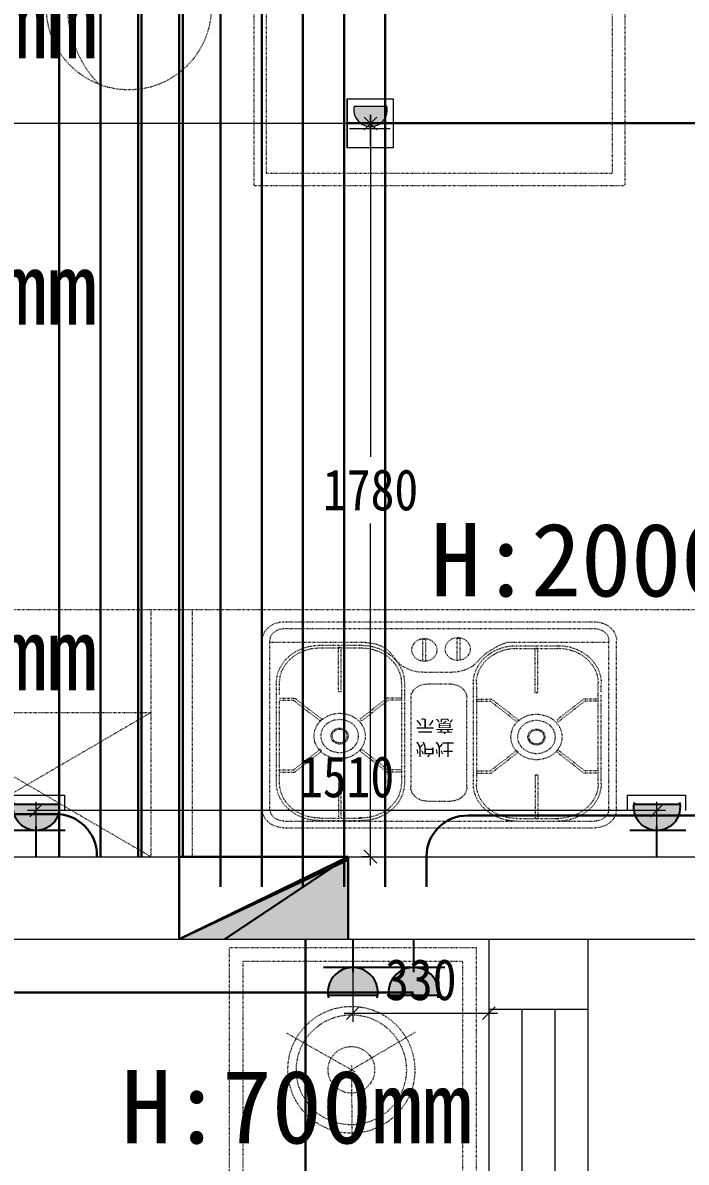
# Model space of a CAD drawing. Header units: millimetres. Extents: x -41640 to 3079702, y -5257903 to 68462.
# Drawn here: x 21042 to 22652, y 3707 to 6474 of the extents above; entities that cross this region are included whole.
import ezdxf

# ---------------------------------------------------------------- set-up
doc = ezdxf.new("R2010")
doc.units = ezdxf.units.MM
doc.header["$LTSCALE"] = 10
doc.linetypes.add('ACAD_ISO03W100', pattern=[30, 12, -18])
doc.linetypes.add('CONTINOUS', pattern=[0])
doc.layers.get('0').update_dxf_attribs({"color": 255})
doc.layers.get('Defpoints').update_dxf_attribs({"color": 255})
for name, color, linetype, lineweight in [('1弱电插座布线图', 6, 'Continuous', 30), ('1强弱电插座尺寸', 5, 'Continuous', 0), ('1强电插座布线图', 1, 'Continuous', 30), ('1强电插座布置图', 1, 'Continuous', 30), ('A—强电箱', 1, 'Continuous', 30), ('浅线', 251, 'CONTINOUS', 0)]:
    doc.layers.add(name, color=color, linetype=linetype, lineweight=lineweight)
doc.layers.add('2323', color=4, linetype='Continuous')
doc.layers.add('LAYER2', color=8, linetype='Continuous')
doc.styles.get("Standard").update_dxf_attribs({"font": ''})
doc.styles.add('夏建东', font='', dxfattribs={"width": 0.85})
doc.styles.add('标注', font='', dxfattribs={"height": 60})
doc.styles.get('Standard').set_extended_font_data('SimSun')
doc.styles.get('夏建东').set_extended_font_data('SimSun')
doc.styles.get('标注').set_extended_font_data('SimSun')
doc.dimstyles.new('g', dxfattribs={"dimtxt": 100, "dimasz": 31, "dimexe": 21, "dimexo": 30, "dimgap": 31, "dimtad": 1, "dimtih": 1, "dimtoh": 1, "dimdec": 0, "dimrnd": 10, "dimdsep": 46, "dimtxsty": '夏建东', "dimblk": 'OBLIQUE', "dimcen": 2.5, "dimdle": 21, "dimclrd": 5, "dimclre": 5, "dimclrt": 5, "dimadec": 0, "dimazin": 0, "dimtfac": 1, "dimtdec": 0, "dimtmove": 2, "dimatfit": 3, "dimldrblk": 'DOT', "dimfxl": 300, "dimlwd": -1, "dimlwe": -1, "dimarcsym": 1})

# ---------------------------------------------------------------- blocks, each defined once
blk = doc.blocks.new('强电插座')
at = {"lineweight": 0}
h = blk.add_hatch(color=12, dxfattribs=at)
h.set_gradient(color1=(216, 3, 3), color2=(230, 5, 5), tint=1, name='CYLINDER')
h.paths.add_polyline_path([(88497.8, 75989.2, 1.129445), (88497.8, 75909.4)])
at = {"layer": '2323', "color": 1}
for p, q in [((88452.6, 75999.6), (88452.6, 75902)), ((88497.8, 75989.2), (88497.8, 75909.4)), ((88407.2, 75949.3), (88460.4, 75949.3))]:
    blk.add_line(p, q, dxfattribs=at)
blk.add_arc((88492.9, 75949.3), 40.2, 77.2553, 282.7447, dxfattribs=at)
at = {"layer": 'LAYER2', "color": 1, "ltscale": 20}
blk.add_line((88456.4, 75966.1), (88456.4, 75966.1), dxfattribs=at)
blk = doc.blocks.new('_Oblique')
at = {"color": 0, "linetype": 'ByBlock', "lineweight": -2}
blk.add_line((-0.5, -0.5), (0.5, 0.5), dxfattribs=at)
blk = doc.blocks.new('*D658')
at = {"layer": '1强弱电插座尺寸', "color": 5}
for p, q in [((21842.7, 4219), (21842.7, 4047.9)), ((22172.6, 4219), (22172.6, 4047.9)), ((21821.7, 4068.9), (22193.6, 4068.9))]:
    blk.add_line(p, q, dxfattribs=at)
at = {"layer": 'Defpoints', "color": 0, "linetype": 'Continuous', "lineweight": 30}
for p in [(21842.7, 4249), (22172.6, 4249), (22172.6, 4068.9)]:
    blk.add_point(p, dxfattribs=at)
at = {"layer": '1强弱电插座尺寸', "color": 5, "linetype": 'Continuous', "xscale": 31, "yscale": 31, "zscale": 31, "rotation": 180}
blk.add_blockref('_Oblique', (21842.7, 4068.9), dxfattribs=at)
at = {"layer": '1强弱电插座尺寸', "color": 5, "linetype": 'Continuous', "xscale": 31, "yscale": 31, "zscale": 31}
blk.add_blockref('_Oblique', (22172.6, 4068.9), dxfattribs=at)
at = {"layer": '1强弱电插座尺寸', "color": 5, "linetype": 'Continuous', "lineweight": 30, "insert": (22007.6, 4149.9), "char_height": 100, "attachment_point": 5, "style": '夏建东'}
blk.add_mtext('330', dxfattribs=at)
blk = doc.blocks.new('_Dot')
at = {"color": 0, "linetype": 'ByBlock', "lineweight": -2}
blk.add_line((-0.5, 0), (-1, 0), dxfattribs=at)
at = {"color": 0, "linetype": 'ByBlock', "const_width": 0.5}
blk.add_lwpolyline([(-0.25, 0, 1), (0.25, 0, 1)], format="xyb", close=True, dxfattribs=at)
blk = doc.blocks.new('强电防水插座')
at = {"layer": '1强电插座布置图', "color": 1, "linetype": 'ByBlock', "lineweight": 9}
blk.add_lwpolyline([(-166178.2, 222988.6), (-166178.2, 223049.7), (-165944.2, 223049.7), (-165944.2, 222988.6)], dxfattribs=at)
at = {"layer": '1强电插座布置图', "color": 250, "linetype": 'ByBlock', "lineweight": 9, "extrusion": (0, 0, -1), "xscale": 2.325322137214242, "yscale": 2.325322137214242, "zscale": -2.325322137599869, "rotation": 90}
blk.add_blockref('强电插座', (342665.7, 17225.9), dxfattribs=at)
blk = doc.blocks.new('*D689')
at = {"layer": '1强弱电插座尺寸', "color": 5}
for p, q in [((21074.2, 4479), (21074.2, 4582.5)), ((22580.8, 4479), (22580.8, 4582.5)), ((22601.8, 4561.5), (21053.2, 4561.5))]:
    blk.add_line(p, q, dxfattribs=at)
at = {"layer": 'Defpoints', "color": 0, "linetype": 'Continuous', "lineweight": 30}
for p in [(21074.2, 4561.5), (21074.2, 4449), (22580.8, 4449)]:
    blk.add_point(p, dxfattribs=at)
at = {"layer": '1强弱电插座尺寸', "color": 5, "linetype": 'Continuous', "xscale": 31, "yscale": 31, "zscale": 31, "rotation": 180}
blk.add_blockref('_Oblique', (21074.2, 4561.5), dxfattribs=at)
at = {"layer": '1强弱电插座尺寸', "color": 5, "linetype": 'Continuous', "xscale": 31, "yscale": 31, "zscale": 31}
blk.add_blockref('_Oblique', (22580.8, 4561.5), dxfattribs=at)
at = {"layer": '1强弱电插座尺寸', "color": 5, "linetype": 'Continuous', "lineweight": 30, "insert": (21827.5, 4642.5), "char_height": 100, "attachment_point": 5, "style": '夏建东'}
blk.add_mtext('1510', dxfattribs=at)
blk = doc.blocks.new('dsafagfdsagh')
at = {"layer": '1强电插座布置图', "lineweight": 0}
blk.add_hatch(color=256, dxfattribs=at).paths.add_polyline_path([(-1480824.6, -1451234.6), (-1480824.6, -1451057.9, 1.251439)])
for p, q in [((-1481048.9, -1451020), (-1480784.5, -1451020)), ((-1481048.9, -1451267.6), (-1481048.9, -1451020)), ((-1480784.5, -1451020), (-1481048.9, -1451020)), ((-1480944.5, -1451033.1, -5186.6), (-1480944.5, -1451252.8, -5186.6)), ((-1480824.6, -1451057.9, -5186.6), (-1480824.6, -1451234.6, -5186.6)), ((-1480784.5, -1451020), (-1480784.5, -1451267.6)), ((-1481037.7, -1451146.2, -5186.6), (-1480917.8, -1451146.2, -5186.6)), ((-1480784.5, -1451267.6), (-1481048.9, -1451267.6))]:
    blk.add_line(p, q, dxfattribs=at)
blk.add_arc((-1480844.5, -1451146.2, -5186.6), 90.6, 77.25532, 282.74468, dxfattribs=at)
blk = doc.blocks.new('*D705')
at = {"layer": '1强弱电插座尺寸', "color": 5}
for p, q in [((21906.6, 6229.6), (19851.6, 6229.6)), ((19872.6, 6243.3), (19872.6, 6250.6)), ((21885.6, 6229.6), (21885.6, 6250.6))]:
    blk.add_line(p, q, dxfattribs=at)
at = {"layer": 'Defpoints', "color": 0, "linetype": 'Continuous', "lineweight": 30}
for p in [(19872.6, 6229.6), (21885.6, 6221.8, -2334), (19872.6, 6197.6)]:
    blk.add_point(p, dxfattribs=at)
at = {"layer": '1强弱电插座尺寸', "color": 5, "linetype": 'Continuous', "xscale": 31, "yscale": 31, "zscale": 31, "rotation": 180}
blk.add_blockref('_Oblique', (19872.6, 6229.6), dxfattribs=at)
at = {"layer": '1强弱电插座尺寸', "color": 5, "linetype": 'Continuous', "xscale": 31, "yscale": 31, "zscale": 31}
blk.add_blockref('_Oblique', (21885.6, 6229.6), dxfattribs=at)
at = {"layer": '1强弱电插座尺寸', "color": 5, "linetype": 'Continuous', "lineweight": 30, "insert": (20879.1, 6310.6), "char_height": 100, "attachment_point": 5, "style": '夏建东'}
blk.add_mtext('2010', dxfattribs=at)
blk = doc.blocks.new('*D712')
at = {"layer": '1强弱电插座尺寸', "color": 5}
for p, q in [((21885.6, 6229.6), (21864.6, 6229.6)), ((21885.6, 6250.6), (21885.6, 5420.3)), ((21885.6, 4428), (21885.6, 5258.3)), ((21885.6, 4449), (21864.6, 4449))]:
    blk.add_line(p, q, dxfattribs=at)
at = {"layer": 'Defpoints', "color": 0, "linetype": 'Continuous', "lineweight": 30}
for p in [(21885.6, 6229.6), (21885.6, 4449), (21888.5, 4449)]:
    blk.add_point(p, dxfattribs=at)
at = {"layer": '1强弱电插座尺寸', "color": 5, "linetype": 'Continuous', "xscale": 31, "yscale": 31, "zscale": 31}
for p, rotation in [((21885.6, 6229.6), 90), ((21885.6, 4449), 270)]:
    blk.add_blockref('_Oblique', p, dxfattribs=dict(at, rotation=rotation))
at = {"layer": '1强弱电插座尺寸', "color": 5, "linetype": 'Continuous', "lineweight": 30, "insert": (21885.6, 5339.3), "char_height": 100, "attachment_point": 5, "style": '夏建东'}
blk.add_mtext('1780', dxfattribs=at)

msp = doc.modelspace()

# ---------------------------------------------------------------- hatches: boundary and pattern name
at = {"layer": 'A—强电箱'}
msp.add_hatch(color=256, dxfattribs=at).paths.add_polyline_path([(21831.6, 4345.8), (21831.6, 4449), (21421.3, 4249), (21831.6, 4249)])

# ---------------------------------------------------------------- linework, layer by layer
at = {"layer": '1弱电插座布线图', "linetype": 'Continuous', "lineweight": 30}
for points in [[(19646.5, 16205.5), (19158.7, 15717.7, 0.198912), (19129.4, 15647), (19129.4, 9000.6, 0.414214), (19229.4, 8900.6), (21029.8, 8900.6, -0.414214), (21129.8, 8800.6), (21129.8, 4449)], [(19646.5, 16105.5), (19258.7, 15717.7, 0.198912), (19229.4, 15647), (19229.4, 9100.6, 0.414214), (19329.4, 9000.6), (21129.8, 9000.6, -0.414214), (21229.8, 8900.6), (21229.8, 4449)], [(22901.3, 13664.8), (22832.2, 13734, 0.198912), (22761.5, 13763.3), (20971.4, 13763.3, 0.414214), (20871.4, 13663.3), (20871.4, 12491.2, -0.414214), (20771.4, 12391.2), (19429.4, 12391.2, 0.414214), (19329.4, 12291.2), (19329.4, 9200.6, 0.414214), (19429.4, 9100.6), (21229.8, 9100.6, -0.414214), (21329.8, 9000.6), (21329.8, 4449)], [(22803.1, 13663.3), (21071.4, 13663.3, 0.414214), (20971.4, 13563.3), (20971.4, 12391.2, -0.414214), (20871.4, 12291.2), (19529.4, 12291.2, 0.414214), (19429.4, 12191.2), (19429.4, 9300.6, 0.414214), (19529.4, 9200.6), (21329.8, 9200.6, -0.414214), (21429.8, 9100.6), (21429.8, 4449)]]:
    msp.add_lwpolyline(points, format="xyb", dxfattribs=at)
at = {"layer": '1强电插座布线图', "color": 2, "linetype": 'Continuous', "lineweight": 30}
for points in [[(21621.3, 4375.7), (21621.3, 8177, 0.414214), (21521.3, 8277), (12579.6, 8277, -0.414214), (12479.6, 8377), (12479.6, 16221)], [(21721.3, 4375.7), (21721.3, 8277, 0.414214), (21621.3, 8377), (17314.5, 8377, -0.414214), (17214.5, 8477), (17214.5, 13245.4), (17214.5, 13245.4), (17214.5, 13245.4)], [(21821.3, 4375.7), (21821.3, 8377, 0.414214), (21721.3, 8477), (19515.5, 8477, -0.414214), (19415.5, 8577), (19415.5, 12523.2, -0.414214), (19515.5, 12623.2), (23729, 12623.2)], [(21521.3, 4375.7), (21521.3, 8077, 0.414214), (21421.3, 8177), (10457, 8177, 0.414214), (10357, 8077), (10357, 4815.6, -0.414214), (10257, 4715.6), (8769.1, 4715.6)], [(21321.3, 4449), (21321.3, 7478.6, 0.414214), (21221.3, 7578.6), (19373.3, 7578.6, 0.414214), (19273.3, 7478.6), (19273.3, 4449)], [(21221.3, 4449), (21221.3, 4452.4, 0.414214), (21121.3, 4552.4), (20035.9, 4552.4, -0.414214), (19935.9, 4652.4), (19935.9, 7033.1)], [(21828.8, 6230.1), (24069.2, 6230.1, -0.414214), (24169.2, 6130.1), (24169.2, 4996.9, -0.414214), (24069.2, 4896.9), (23648.9, 4896.9, 0.414214), (23548.9, 4796.9), (23548.9, 4649.1, -0.414214), (23448.9, 4549.1), (22121.3, 4549.1, 0.414214), (22021.3, 4449.1), (22021.3, 4375.7)]]:
    msp.add_lwpolyline(points, format="xyb", dxfattribs=at)
at = {"layer": '1强电插座布线图', "linetype": 'Continuous', "lineweight": 30}
for points in [[(21921.3, 4375.7), (21921.3, 7139.8, -0.414214), (22021.3, 7239.8), (23997.9, 7239.8, 0.414214), (24097.9, 7339.8), (24097.9, 11110.4, 0.414214), (23997.9, 11210.4), (19571.4, 11210.4)], [(21421.3, 4375.7), (21421.3, 7977, 0.414214), (21321.3, 8077), (17942.3, 8077, 0.414214), (17842.3, 7977), (17842.3, 7096.2)]]:
    msp.add_lwpolyline(points, format="xyb", dxfattribs=at)
at = {"layer": '1强电插座布线图', "linetype": 'Continuous', "lineweight": 30, "elevation": 0}
msp.add_lwpolyline([(23716.7, 2926), (21827.3, 2926, -0.414214), (21727.3, 3026), (21727.3, 4249)], format="xyb", dxfattribs=at)
at = {"layer": '1强电插座布线图', "linetype": 'Continuous', "lineweight": 30}
msp.add_lwpolyline([(21990.1, 4119.4), (19402.5, 4119.4)], dxfattribs=at)
at = {"layer": 'A—强电箱', "ltscale": 0.5}
for p, q in [((21421.3, 4449), (21831.6, 4449)), ((21421.3, 4249), (21831.6, 4449)), ((21531.6, 4249), (21831.6, 4449)), ((21831.6, 4449), (21831.6, 4250))]:
    msp.add_line(p, q, dxfattribs=at)
at = {"layer": 'A—强电箱', "linetype": 'ByBlock'}
for p, q in [((21421.3, 4249), (21831.6, 4441.6)), ((21831.6, 4250), (21831.6, 4345.8))]:
    msp.add_line(p, q, dxfattribs=at)
at = {"layer": 'A—强电箱'}
msp.add_line((21831.6, 4449), (21831.6, 4250), dxfattribs=at)
at = {"layer": 'A—强电箱', "ltscale": 0.5}
msp.add_lwpolyline([(21421.3, 4249), (21421.3, 4449)], dxfattribs=at)
at = {"layer": '浅线', "linetype": 'ACAD_ISO03W100', "ltscale": 0.01}
for p, q in [((21602.6, 7579, 0), (21602.6, 6079, 0)), ((22502.6, 7579, 0), (22502.6, 6079, 0)), ((21602.6, 6079, 0), (22502.6, 6079, 0)), ((20472.6, 5049), (23632.6, 5049)), ((21352.6, 5049), (21352.6, 4449)), ((21452.6, 5049), (21452.6, 4449)), ((21675, 5019.2), (22430.1, 5019.2)), ((21675, 5019.2), (22430.1, 5019.2)), ((21675, 5002.8), (22430.1, 5002.8)), ((21675, 5002.8), (22430.1, 5002.8)), ((21622.6, 4842.5), (21622.6, 4973.6)), ((21622.6, 4842.5), (21622.6, 4973.6)), ((21641.4, 4842.5), (21641.4, 4973.6)), ((21641.4, 4842.5), (21641.4, 4973.6)), ((21873, 4969.1), (21641.4, 4969.1)), ((21873, 4969.1), (21641.4, 4969.1)), ((21762.2, 4962.3), (21862.8, 4962.3)), ((21762.2, 4962.3), (21862.8, 4962.3)), ((21762.2, 4955.9), (21862.8, 4955.9)), ((21762.2, 4955.9), (21862.8, 4955.9)), ((21806.9, 4957), (21806.9, 4850)), ((21813.9, 4957), (21806.9, 4957)), ((21806.9, 4957), (21806.9, 4850)), ((21813.9, 4957), (21806.9, 4957)), ((21813.9, 4850), (21813.9, 4957)), ((21813.9, 4850), (21813.9, 4957)), ((22011.8, 4976.4), (22011.8, 4924.9)), ((22019.8, 4976.4), (22011.8, 4976.4)), ((22011.8, 4976.4), (22011.8, 4924.9)), ((22019.8, 4976.4), (22011.8, 4976.4)), ((22019.8, 4924.9), (22019.8, 4976.4)), ((22019.8, 4924.9), (22019.8, 4976.4)), ((22095.3, 4978.6), (22095.3, 4927.1)), ((22103.4, 4978.6), (22095.3, 4978.6)), ((22095.3, 4978.6), (22095.3, 4927.1)), ((22103.4, 4978.6), (22095.3, 4978.6)), ((22103.4, 4927.1), (22103.4, 4978.6)), ((22103.4, 4927.1), (22103.4, 4978.6)), ((22463.7, 4969.1), (22216.3, 4969.1)), ((22463.7, 4969.1), (22216.3, 4969.1)), ((22239.9, 4961.4), (22340.5, 4961.4)), ((22239.9, 4961.4), (22340.5, 4961.4)), ((22239.9, 4954.9), (22340.5, 4954.9)), ((22239.9, 4954.9), (22340.5, 4954.9)), ((22284.6, 4954.8), (22284.6, 4847.8)), ((22291.5, 4954.8), (22284.6, 4954.8)), ((22284.6, 4954.8), (22284.6, 4847.8)), ((22291.5, 4954.8), (22284.6, 4954.8)), ((22291.5, 4847.8), (22291.5, 4954.8)), ((22291.5, 4847.8), (22291.5, 4954.8)), ((22463.7, 4842.5), (22463.7, 4973.6)), ((22463.7, 4842.5), (22463.7, 4973.6)), ((22482.6, 4842.5), (22482.6, 4973.6)), ((22482.6, 4842.5), (22482.6, 4973.6)), ((21946, 4928.3), (21939.2, 4937.5)), ((21946, 4928.3), (21939.2, 4937.5)), ((22011.8, 4924.9), (22019.8, 4924.9)), ((22011.8, 4924.9), (22019.8, 4924.9)), ((21657.4, 4842.5), (21657.4, 4871.1)), ((21657.4, 4842.5), (21657.4, 4871.1)), ((21664.8, 4842.5), (21664.8, 4871.1)), ((21664.8, 4842.5), (21664.8, 4871.1)), ((21960.3, 4871.1), (21960.3, 4842.5)), ((21960.3, 4871.1), (21960.3, 4842.5)), ((21967.7, 4871.1), (21967.7, 4842.5)), ((21967.7, 4871.1), (21967.7, 4842.5)), ((22012.3, 4896.8), (22083.7, 4896.8)), ((22012.3, 4896.8), (22083.7, 4896.8)), ((22135, 4870.2), (22135, 4841.6)), ((22135, 4870.2), (22135, 4841.6)), ((22142.4, 4870.2), (22142.4, 4841.6)), ((22142.4, 4870.2), (22142.4, 4841.6)), ((22438, 4841.6), (22438, 4870.2)), ((22438, 4841.6), (22438, 4870.2)), ((22445.3, 4849.6), (22445.3, 4870.2)), ((22445.3, 4849.6), (22445.3, 4870.2)), ((21622.6, 4564.8), (21622.6, 4842.5)), ((21622.6, 4564.8), (21622.6, 4842.5)), ((21641.4, 4564.8), (21641.4, 4842.5)), ((21641.4, 4564.8), (21641.4, 4842.5)), ((21657.4, 4627.7), (21657.4, 4842.5)), ((21657.4, 4627.7), (21657.4, 4842.5)), ((21806.9, 4850), (21813.9, 4850)), ((21806.9, 4850), (21813.9, 4850)), ((21960.3, 4842.5), (21960.3, 4627.7)), ((21960.3, 4842.5), (21960.3, 4627.7)), ((21967.7, 4842.5), (21967.7, 4627.7)), ((21967.7, 4842.5), (21967.7, 4627.7)), ((21983.1, 4845.2), (21983.1, 4618.2)), ((21983.1, 4845.2), (21983.1, 4618.2)), ((22080.1, 4868.2), (22022.4, 4868.2)), ((22080.1, 4868.2), (22022.4, 4868.2)), ((22284.6, 4847.8), (22291.5, 4847.8)), ((22284.6, 4847.8), (22291.5, 4847.8)), ((22463.7, 4564.8), (22463.7, 4842.5)), ((22463.7, 4564.8), (22463.7, 4842.5)), ((22482.6, 4564.8), (22482.6, 4842.5)), ((22482.6, 4564.8), (22482.6, 4842.5)), ((21664.8, 4834.1), (21701.3, 4834.1)), ((21664.8, 4834.1), (21701.3, 4834.1)), ((21664.8, 4627.7), (21664.8, 4828.7)), ((21664.8, 4828.7), (21698.9, 4828.7)), ((21664.8, 4627.7), (21664.8, 4828.7)), ((21664.8, 4828.7), (21698.9, 4828.7)), ((21698.9, 4828.7), (21763.2, 4778.7)), ((21698.9, 4828.7), (21763.2, 4778.7)), ((21701.3, 4834.1), (21767.3, 4782.8)), ((21701.3, 4834.1), (21767.3, 4782.8)), ((21925.5, 4834.1), (21859.4, 4782.8)), ((21925.5, 4834.1), (21859.4, 4782.8)), ((21927.8, 4828.7), (21863.6, 4778.7)), ((21927.8, 4828.7), (21863.6, 4778.7)), ((21960.3, 4834.1), (21925.5, 4834.1)), ((21960.3, 4834.1), (21925.5, 4834.1)), ((21960.3, 4828.7), (21927.8, 4828.7)), ((21960.3, 4828.7), (21927.8, 4828.7)), ((22119.4, 4618.2), (22119.4, 4834)), ((22119.4, 4618.2), (22119.4, 4834)), ((22135, 4841.6), (22135, 4626.7)), ((22135, 4841.6), (22135, 4626.7)), ((22142.4, 4841.6), (22142.4, 4626.7)), ((22142.4, 4841.6), (22142.4, 4626.7)), ((22142.4, 4831.9), (22178.9, 4831.9)), ((22142.4, 4831.9), (22178.9, 4831.9)), ((22142.4, 4826.5), (22176.5, 4826.5)), ((22142.4, 4826.5), (22176.5, 4826.5)), ((22176.5, 4826.5), (22240.8, 4776.5)), ((22176.5, 4826.5), (22240.8, 4776.5)), ((22178.9, 4831.9), (22245, 4780.6)), ((22178.9, 4831.9), (22245, 4780.6)), ((22403.1, 4831.9), (22337.1, 4780.6)), ((22403.1, 4831.9), (22337.1, 4780.6)), ((22405.5, 4826.5), (22341.2, 4776.5)), ((22405.5, 4826.5), (22341.2, 4776.5)), ((22438, 4831.9), (22403.1, 4831.9)), ((22438, 4831.9), (22403.1, 4831.9)), ((22438, 4826.5), (22405.5, 4826.5)), ((22438, 4826.5), (22405.5, 4826.5)), ((22438, 4626.7), (22438, 4841.6)), ((22438, 4626.7), (22438, 4841.6)), ((22445.3, 4626.7), (22445.3, 4841.6)), ((22445.3, 4626.7), (22445.3, 4841.6)), ((21767.3, 4782.8), (21763.2, 4778.7)), ((21863.6, 4778.7), (21859.4, 4782.8)), ((22245, 4780.6), (22240.8, 4776.5)), ((22341.2, 4776.5), (22337.1, 4780.6)), ((21698.9, 4659.8), (21763.2, 4709.8)), ((21701.3, 4654.4), (21767.3, 4705.7)), ((21763.2, 4709.8), (21767.3, 4705.7)), ((21859.4, 4705.7), (21863.6, 4709.8)), ((21925.5, 4654.4), (21859.4, 4705.7)), ((21927.8, 4659.8), (21863.6, 4709.8)), ((22176.5, 4657.6), (22240.8, 4707.6)), ((22240.8, 4707.6), (22245, 4703.6)), ((22337.1, 4703.6), (22341.2, 4707.6)), ((22405.5, 4657.6), (22341.2, 4707.6)), ((22178.9, 4652.2), (22245, 4703.6)), ((22403.1, 4652.2), (22337.1, 4703.6)), ((21664.8, 4659.8), (21698.9, 4659.8)), ((21664.8, 4654.4), (21701.3, 4654.4)), ((21814.3, 4649.3), (21807.4, 4649.1)), ((21807.4, 4649.1), (21807.4, 4544.1)), ((21814.3, 4544.1), (21814.3, 4649.3)), ((21960.3, 4654.4), (21925.5, 4654.4)), ((21960.3, 4659.8), (21927.8, 4659.8)), ((22142.4, 4657.6), (22176.5, 4657.6)), ((22142.4, 4652.2), (22178.9, 4652.2)), ((22438, 4652.2), (22403.1, 4652.2)), ((22438, 4657.6), (22405.5, 4657.6)), ((22292, 4647.2), (22285, 4646.9)), ((22285, 4646.9), (22285, 4542)), ((22292, 4542), (22292, 4647.2)), ((22022.4, 4584), (22080.1, 4584)), ((21762.2, 4542.9), (21862.8, 4542.9)), ((21857.4, 4544.1), (21864.3, 4544.1)), ((22239.9, 4542), (22340.5, 4542)), ((22335, 4542), (22342, 4542)), ((21675, 4535.5), (22430.1, 4535.5)), ((21675, 4519.2), (22430.1, 4519.2)), ((21762.2, 4536.5), (21862.8, 4536.5)), ((22289.9, 4535.5), (22390.5, 4535.5)), ((21848, 3926.4, 0), (21680.9, 4021, 0)), ((21830.2, 3926.3, 0), (21995.7, 4023.7, 0)), ((21839, 3941.8, 0), (21840.5, 3749.8, 0)), ((21839, 3941.8, 0), (21840.5, 3749.8, 0))]:
    msp.add_line(p, q, dxfattribs=at)
at = {"layer": '浅线', "ltscale": 0.5}
for p, q in [((19872.6, 4449), (23432.6, 4449)), ((19672.6, 4249), (21472.6, 4249)), ((21472.6, 4249), (24472.6, 4249)), ((22172.6, 4249), (22172.6, 4079)), ((22412.6, 4249), (22412.6, 4079)), ((22172.6, 4079), (22412.6, 4079)), ((22172.6, 4079), (22172.6, 2649)), ((22252.6, 4079), (22252.6, 2649)), ((22332.6, 4079), (22332.6, 2649)), ((22412.6, 4079), (22412.6, 2649))]:
    msp.add_line(p, q, dxfattribs=at)
at = {"layer": '浅线', "linetype": 'ACAD_ISO03W100', "ltscale": 0.01, "elevation": 0}
for points in [[(22472.6, 7549), (21632.6, 7549), (21632.6, 6109), (22472.6, 6109)], [(22142.7, 3627.5), (22142.7, 4227.5), (21542.7, 4227.5), (21542.7, 3627.5)], [(22109.7, 3660.5), (22109.7, 4194.5), (21575.7, 4194.5), (21575.7, 3660.5)]]:
    msp.add_lwpolyline(points, close=True, dxfattribs=at)
at = {"layer": '浅线', "linetype": 'ACAD_ISO03W100', "ltscale": 0.01}
for points in [[(20222.6, 5479), (20222.6, 4799), (21352.6, 4799)], [(21352.6, 4799), (20752.6, 4449)], [(20752.6, 4799), (21352.6, 4449)]]:
    msp.add_lwpolyline(points, dxfattribs=at)
for centre, radius in [((21298.9, 6511.1), 200), ((21839, 3931.5, 0), 154), ((21839, 3931.5, 0), 133.5), ((21839, 3931.5, 0), 56.5)]:
    msp.add_circle(centre, radius, dxfattribs=at)
msp.add_arc((21423.6, 6514.4), 273.7, 139.179, 223.8259, dxfattribs=at)
at = {"layer": '浅线', "linetype": 'ACAD_ISO03W100', "ltscale": 0.01, "extrusion": (0, 0, -1)}
for centre, major_axis, ratio, start_param, end_param in [((21675, 4973.6), (-52.4, 0), 0.869786, 0, 1.570796), ((21675, 4973.6), (-52.4, 0), 0.869786, 0, 1.570796), ((22430.1, 4973.6), (52.4, 0), 0.869786, -1.570796, 0), ((22430.1, 4973.6), (52.4, 0), 0.869786, -1.570796, 0), ((21675, 4973.6), (33.6, 0), 0.869786, 3.141593, 4.712389), ((21675, 4973.6), (33.6, 0), 0.869786, 3.141593, 4.712389), ((22430.1, 4973.6), (33.6, 0), 0.869786, -1.570796, 0), ((22430.1, 4973.6), (33.6, 0), 0.869786, -1.570796, 0), ((21762.2, 4871.1), (104.9, 0), 0.869786, 3.141593, 4.712389), ((21762.2, 4871.1), (104.9, 0), 0.869786, 3.141593, 4.712389), ((21762.2, 4871.1), (97.5, 0), 0.869786, 3.141593, 4.712389), ((21762.2, 4871.1), (97.5, 0), 0.869786, 3.141593, 4.712389), ((21862.8, 4871.1), (-104.9, 0), 0.869786, 1.570796, 3.141593), ((21862.8, 4871.1), (-104.9, 0), 0.869786, 1.570796, 3.141593), ((21862.8, 4871.1), (97.5, 0), 0.869786, -1.570796, 0), ((21862.8, 4871.1), (97.5, 0), 0.869786, -1.570796, 0), ((21873, 4900.7), (78.6, 0), 0.869786, -1.570796, -0.568812), ((21873, 4900.7), (78.6, 0), 0.869786, -1.570796, -0.568812), ((22016.2, 4951.1), (-31, 0), 0.869786, 1.570796326690488, 7.853981633870075), ((22016.2, 4951.1), (-31, 0), 0.869786, 1.570796326690488, 7.853981633870075), ((22097.2, 4953.3), (-31, 0), 0.869786, 1.570796326690488, 7.853981633870075), ((22097.2, 4953.3), (-31, 0), 0.869786, 1.570796326690488, 7.853981633870075), ((22239.9, 4870.2), (104.9, 0), 0.869786, 3.141593, 4.712389), ((22239.9, 4870.2), (104.9, 0), 0.869786, 3.141593, 4.712389), ((22239.9, 4870.2), (97.5, 0), 0.869786, 3.141593, 4.712389), ((22239.9, 4870.2), (97.5, 0), 0.869786, 3.141593, 4.712389), ((22216.3, 4891.5), (90.3, 58.1), 0.660333, 4.372655, 5.114264), ((22216.3, 4891.5), (90.3, 58.1), 0.660333, 4.372655, 5.114264), ((22340.5, 4870.2), (-104.9, 0), 0.869786, 1.570796, 3.141593), ((22340.5, 4870.2), (-104.9, 0), 0.869786, 1.570796, 3.141593), ((22340.5, 4870.2), (-97.5, 0), 0.869786, 1.570796, 3.141593), ((22340.5, 4870.2), (-97.5, 0), 0.869786, 1.570796, 3.141593), ((22340.5, 4870.2), (-97.5, 0), 0.869786, 1.570796, 3.141593), ((22340.5, 4870.2), (-97.5, 0), 0.869786, 1.570796, 3.141593), ((22012.3, 4965.2), (78.6, 0), 0.869786, 1.570796, 2.57278), ((22012.3, 4965.2), (78.6, 0), 0.869786, 1.570796, 2.57278), ((22083.7, 4965.2), (-78.6, 0), 0.869786, 3.710405, 4.712389), ((22083.7, 4965.2), (-78.6, 0), 0.869786, 3.710405, 4.712389), ((22022.4, 4834), (-39.3, 0), 0.869786, 0.332801, 1.570796), ((22022.4, 4834), (-39.3, 0), 0.869786, 0.332801, 1.570796), ((22080.1, 4834), (-39.3, 0), 0.869786, 1.570796, 3.141593), ((22080.1, 4834), (-39.3, 0), 0.869786, 1.570796, 3.141593), ((21810.6, 4741.9), (62.7, 0), 0.869786, -1.570796, 4.712389), ((21810.6, 4741.9), (62.7, 0), 0.869786, -1.570796, 4.712389), ((22288.2, 4739.7), (62.7, 0), 0.869786, -1.570796, 4.712389), ((22288.2, 4739.7), (62.7, 0), 0.869786, -1.570796, 4.712389), ((21810.6, 4741.9), (45.9, 0), 0.869786, -1.570796, 4.712389), ((21810.6, 4741.9), (-21.5, 0), 0.869786, 1.570796326465169, 7.853981633644755), ((22288.2, 4739.7), (45.9, 0), 0.869786, -1.570796, 4.712389), ((21810.6, 4741.9), (18.6, 0), 0.869786, -1.570796, 4.712389), ((22288.2, 4739.7), (-21.5, 0), 0.869786, 1.570796326465169, 7.853981633644755), ((22288.2, 4739.7), (18.6, 0), 0.869786, -1.570796, 4.712389), ((21762.2, 4627.7), (-104.9, 0), 0.869786, 4.712389, 6.283185), ((21762.2, 4627.7), (-97.5, 0), 0.869786, 4.712389, 6.283185), ((21862.8, 4627.7), (104.9, 0), 0.869786, 0, 1.570796), ((21862.8, 4627.7), (97.5, 0), 0.869786, 0, 1.570796), ((22239.9, 4626.7), (-104.9, 0), 0.869786, 4.712389, 6.283185), ((22239.9, 4626.7), (-97.5, 0), 0.869786, 4.712389, 6.283185), ((22340.5, 4626.7), (104.9, 0), 0.869786, 0, 1.570796), ((22340.5, 4626.7), (97.5, 0), 0.869786, 0, 1.570796), ((22022.4, 4618.2), (-39.3, 0), 0.869786, 4.712389, 6.283185), ((22080.1, 4618.2), (39.3, 0), 0.869786, 0, 1.570796), ((21675, 4564.8), (52.4, 0), 0.869786, 1.570796, 3.141593), ((21675, 4564.8), (33.6, 0), 0.869786, 1.570796, 3.141593), ((22430.1, 4564.8), (33.6, 0), 0.869786, 0, 1.570796), ((22430.1, 4564.8), (-52.4, 0), 0.869786, 3.141593, 4.712389)]:
    msp.add_ellipse(centre, major_axis=major_axis, ratio=ratio, start_param=start_param, end_param=end_param, dxfattribs=at)

# ---------------------------------------------------------------- block references
at = {"layer": '1强电插座布置图', "color": 7}
for name, p, xscale, yscale, zscale, rotation in [('dsafagfdsagh', (-631130.2, 672642.6), 0.4499999999534339, 0.4499999999534339, 0.4499999999998181, 90), ('强电插座', (-92951.6, 137872.8), 1.511459389235824, 1.511459389468655, 1.511459389440006, 270), ('强电插座', (-92804.2, 137872.8), 1.511459389235824, 1.511459389468655, 1.511459389440006, 270)]:
    msp.add_blockref(name, p, dxfattribs=dict(at, xscale=xscale, yscale=yscale, zscale=zscale, rotation=rotation))
at = {"layer": '1强电插座布置图', "color": 7, "xscale": 0.6000000000931323, "yscale": 0.6000000000931323, "zscale": 0.6}
for p in [(120709.6, -129231.6), (122216.2, -129231.6)]:
    msp.add_blockref('强电防水插座', p, dxfattribs=at)

# ---------------------------------------------------------------- texts
at = {"layer": '1强弱电插座尺寸', "color": 45, "char_height": 178.605, "width": 2502.515, "attachment_point": 7}
for s, insert in [('{\\C256;H:1350mm}', (20249.4, 6384.4)), ('{\\C256;H:1350mm}', (20249.4, 5737.7)), ('{\\C256;H:2000mm}', (22031.9, 5078)), ('{\\C256;H:1350mm}', (20249.4, 4850.4)), ('{\\C256;H:700mm}', (21281.3, 3749.7))]:
    msp.add_mtext(s, dxfattribs=dict(at, insert=insert))
at = {"layer": '浅线', "linetype": 'ACAD_ISO03W100', "ltscale": 0.01, "style": '标注', "text_generation_flag": 4, "width": 1.149708}
for s, p in [('示意', (21994.7, 4781.4)), ('炉灶', (21994.7, 4725))]:
    msp.add_text(s, height=30, dxfattribs=at).set_placement(p)

# ---------------------------------------------------------------- dimensions: what is measured, and where the dimension line sits
at = {"layer": '1强弱电插座尺寸', "linetype": 'Continuous', "lineweight": 30}
for base, p1, p2, picture, middle in [((19872.6, 6229.6), (21885.6, 6221.8, -2334), (19872.6, 6197.6), '*D705', (20879.1, 6310.6)), ((21074.2, 4561.5), (22580.8, 4449), (21074.2, 4449), '*D689', (21827.5, 4642.5)), ((22172.6, 4068.9), (21842.7, 4249), (22172.6, 4249), '*D658', (22007.6, 4149.9))]:
    dim = msp.add_linear_dim(base=base, p1=p1, p2=p2, dimstyle='g', override={"dimfxlon": 1}, dxfattribs=at)
    dim.commit()
    dim.dimension.update_dxf_attribs({"geometry": picture, "text_midpoint": middle})
dim = msp.add_linear_dim(base=(21885.6, 4449), p1=(21885.6, 6229.6), p2=(21888.5, 4449), angle=90, dimstyle='g', override={"dimfxlon": 1}, dxfattribs=at)
dim.commit()
dim.dimension.update_dxf_attribs({"geometry": '*D712', "text_midpoint": (21885.6, 5339.3)})

doc.saveas('drawing.dxf')
